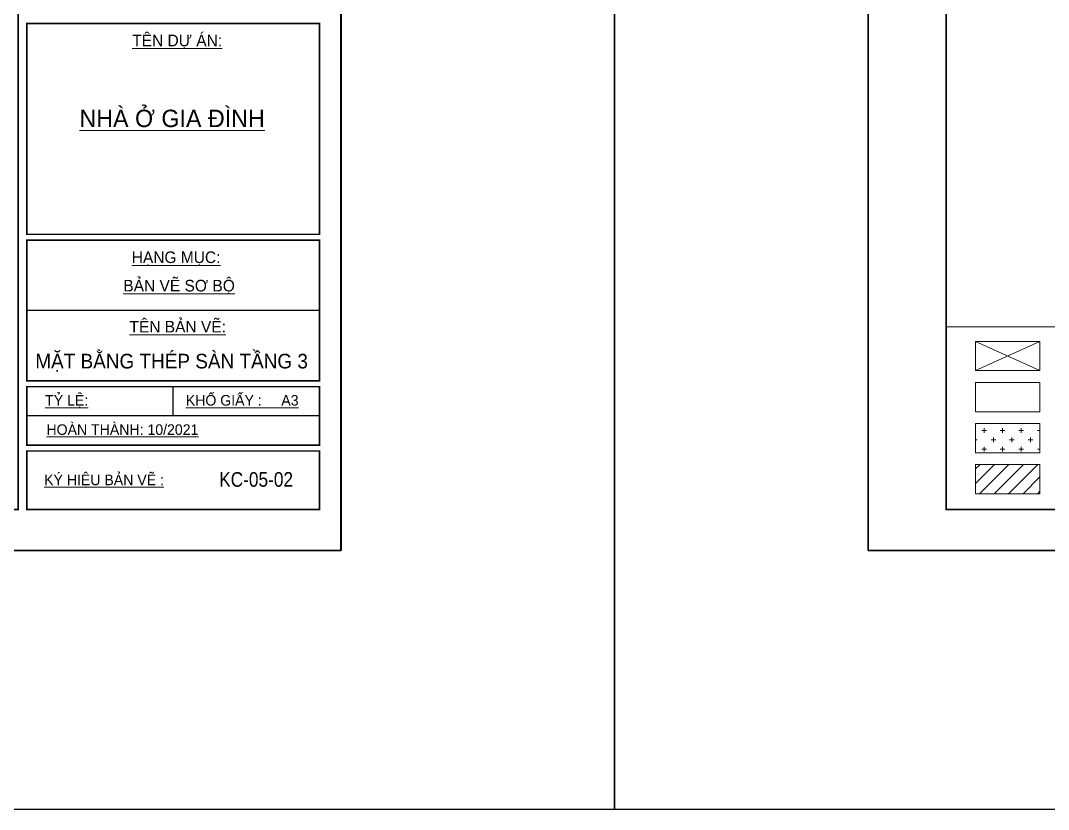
# Model space of a CAD drawing. Extents: x -2098986 to 943, y -1296280 to 73591.
# Drawn here: x -1794460 to -1783926, y -1242099 to -1234018 of the extents above; entities that cross this region are included whole.
import ezdxf
from ezdxf.enums import TextEntityAlignment as Align

# ---------------------------------------------------------------- set-up
doc = ezdxf.new("R2010")
doc.units = 0
doc.header["$LTSCALE"] = 150
doc.layers.get('Defpoints').update_dxf_attribs({"lineweight": 18})
for name, color, linetype, lineweight in [('05.Text', 253, 'Continuous', 18), ('11.Khung bo', 32, 'Continuous', 50), ('12.Khung', 36, 'Continuous', 25), ('G-ANNO-TTLB', 6, 'Continuous', 9), ('KCVN-THAY', 7, 'Continuous', 25), ('LS-DIM', 251, 'Continuous', 13), ('LS-HATCH', 147, 'Continuous', 9), ('LS-THAY', 7, 'Continuous', 20)]:
    doc.layers.add(name, color=color, linetype=linetype, lineweight=lineweight)
doc.layers.add('Tpl_Bound', color=1, linetype='Continuous', plot=False)
doc.styles.add('vnarialH', font='')
doc.styles.add('VnAvantH', font='')
doc.styles.get('vnarialH').set_extended_font_data('.VnArialH')
doc.styles.get('VnAvantH').set_extended_font_data('.VnAvantH')

# ---------------------------------------------------------------- blocks, each defined once
blk = doc.blocks.new('*U4')
at = {"layer": 'KCVN-THAY', "color": 140}
blk.add_lwpolyline([(214871.76, 86966.68), (215381.8, 86966.68), (215381.8, 86579.68), (214871.76, 86579.68)], close=True, dxfattribs=at)
blk = doc.blocks.new('100')
at = {"layer": '11.Khung bo', "const_width": 26.7}
for points in [[(1860913, -945240), (1860913, -916940), (1896063, -916940), (1896063, -945240)], [(1860913, -945240), (1860913, -916940), (1896063, -916940), (1896063, -945240)], [(1860913, -945240), (1860913, -916940), (1896063, -916940), (1896063, -945240)], [(1896213, -940540), (1901213, -940540), (1901213, -936940), (1896213, -936940)], [(1896213, -940540), (1901213, -940540), (1901213, -936940), (1896213, -936940)], [(1896213, -940540), (1901213, -940540), (1901213, -936940), (1896213, -936940)], [(1896213, -943040), (1901213, -943040), (1901213, -940640), (1896213, -940640)], [(1896213, -943040), (1901213, -943040), (1901213, -940640), (1896213, -940640)], [(1896213, -943040), (1901213, -943040), (1901213, -940640), (1896213, -940640)], [(1896213, -944140), (1901213, -944140), (1901213, -943140), (1896213, -943140)], [(1896213, -944140), (1901213, -944140), (1901213, -943140), (1896213, -943140)], [(1896213, -944140), (1901213, -944140), (1901213, -943140), (1896213, -943140)], [(1896213, -945240), (1901213, -945240), (1901213, -944240), (1896213, -944240)], [(1896213, -945240), (1901213, -945240), (1901213, -944240), (1896213, -944240)], [(1896213, -945240), (1901213, -945240), (1901213, -944240), (1896213, -944240)]]:
    blk.add_lwpolyline(points, close=True, dxfattribs=at)
at = {"layer": '12.Khung'}
for p, q in [((1901213, -941840), (1896213, -941840)), ((1901213, -941840), (1896213, -941840)), ((1901213, -941840), (1896213, -941840)), ((1898713, -943640), (1898713, -943140)), ((1898713, -943640), (1898713, -943140)), ((1898713, -943640), (1898713, -943140)), ((1901213, -943640), (1896213, -943640)), ((1901213, -943640), (1896213, -943640)), ((1901213, -943640), (1896213, -943640))]:
    blk.add_line(p, q, dxfattribs=at)
blk.add_lwpolyline([(1901579, -945940), (1901579, -916240), (1859580, -916240), (1859580, -945940)], close=True, dxfattribs=at)
blk.add_lwpolyline([(1901579, -945940), (1901579, -916240), (1859580, -916240), (1859580, -945940)], close=True, dxfattribs=at)
blk.add_lwpolyline([(1901579, -945940), (1901579, -916240), (1859580, -916240), (1859580, -945940)], close=True, dxfattribs=at)
at = {"layer": '05.Text', "style": 'VnAvantH'}
for s, height, p in [('%%Utªn Dù ¸N:', 198, (1898013, -937329)), ('%%Unhµ ë gia ®×nh', 297, (1897112, -938709)), ('%%Uh¹ng môc:', 198, (1898005, -941030)), ('%%Uh¹ng môc:', 198, (1898005, -941030)), ('%%Uh¹ng môc:', 198, (1898005, -941030)), ('%%Ub¶n vÏ s¬ bé', 198, (1897861, -941515)), ('%%Ub¶n vÏ s¬ bé', 198, (1897861, -941515)), ('%%Ub¶n vÏ s¬ bé', 198, (1897861, -941515)), ('%%Utªn b¶n vÏ:', 198, (1897966, -942216)), ('%%Utªn b¶n vÏ:', 198, (1897966, -942216)), ('%%Utªn b¶n vÏ:', 198, (1897966, -942216)), ('%%Utû lÖ:', 180, (1896525, -943464)), ('%%UKHæ GIÊY :     A3', 180, (1898928, -943464)), ('%%Uhoµn thµnh: 10/2021', 180, (1896548, -943964)), ('%%Uký hiÖu b¶n vÏ :', 180, (1896508, -944823))]:
    blk.add_text(s, height=height, dxfattribs=at).set_placement(p)

msp = doc.modelspace()

# ---------------------------------------------------------------- hatches: boundary and pattern name
at = {"layer": 'LS-HATCH'}
h = msp.add_hatch(dxfattribs=at)
h.set_pattern_fill('CROSS', color=256, scale=15)
h.set_pattern_definition([(0, (272123.92, -176655.74), (95.25, 95.25), [47.625, -142.875]), (90, (272147.74, -176679.56), (-95.25, 95.25), [47.625, -142.875])])
h.paths.add_polyline_path([(-1784013.1, -1238444.6), (-1784013.1, -1238144.6), (-1784673.1, -1238144.6), (-1784673.1, -1238444.6)])
h = msp.add_hatch(dxfattribs=at)
h.set_pattern_fill('ANSI31', color=256, scale=33)
h.set_pattern_definition([(45, (272123.92, -176655.74), (-74.087113, 74.087113), [])])
h.paths.add_polyline_path([(-1784013.1, -1238864.7), (-1784013.1, -1238564.7), (-1784673.1, -1238564.7), (-1784673.1, -1238864.7)])

# ---------------------------------------------------------------- linework, layer by layer
at = {"layer": 'LS-DIM'}
for p, q in [((-1784673.1, -1237304.2), (-1784013.1, -1237604.2)), ((-1784673.1, -1237604.2), (-1784013.1, -1237304.2))]:
    msp.add_line(p, q, dxfattribs=at)
at = {"layer": 'LS-THAY'}
for points in [[(-1784973.3, -1237154.5), (-1780622.1, -1237154.5), (-1780622.1, -1239027.6), (-1784973.3, -1239027.6)], [(-1784673.1, -1237304.2), (-1784013.1, -1237304.2), (-1784013.1, -1237604.2), (-1784673.1, -1237604.2)], [(-1784673.1, -1237724.4), (-1784013.1, -1237724.4), (-1784013.1, -1238024.4), (-1784673.1, -1238024.4)], [(-1784673.1, -1238144.6), (-1784013.1, -1238144.6), (-1784013.1, -1238444.6), (-1784673.1, -1238444.6)], [(-1784673.1, -1238564.7), (-1784013.1, -1238564.7), (-1784013.1, -1238864.7), (-1784673.1, -1238864.7)]]:
    msp.add_lwpolyline(points, close=True, dxfattribs=at)
at = {"layer": 'Tpl_Bound', "color": 1}
for points in [[(-1816375.9, -1239447.6), (-1816375.9, -1221627.6), (-1791175.9, -1221627.6), (-1791175.9, -1239447.6)], [(-1785773.3, -1239447.6), (-1785773.3, -1221627.6), (-1760573.3, -1221627.6), (-1760573.3, -1239447.6)]]:
    msp.add_lwpolyline(points, close=True, dxfattribs=at)

# ---------------------------------------------------------------- block references
at = {"layer": '05.Text', "xscale": 0.6000055114637588, "yscale": 0.6000055114637588, "zscale": 0.6000055114637588}
for p in [(-2932133.9, -671878.5), (-2901531.3, -671878.5)]:
    msp.add_blockref('100', p, dxfattribs=at)
at = {"layer": 'Defpoints', "xscale": 60, "yscale": 60, "zscale": 60}
for p in [(-14711282.3, -6436880), (-14680679.7, -6436880)]:
    msp.add_blockref('*U4', p, dxfattribs=at)

# ---------------------------------------------------------------- texts
at = {"layer": 'G-ANNO-TTLB', "color": 3, "style": 'vnarialH'}
for s, width, p, p2 in [('mÆt b»ng thÐp sµn tÇng 3', 0.926543, (-1794309, -1237581.6), (-1791514.9, -1237581.6)), ('kc-05-02', 0.844492, (-1792424.8, -1238793.6), (-1791667.5, -1238793.6))]:
    msp.add_text(s, height=150, dxfattribs=dict(at, width=width)).set_placement(p, p2, align=Align.FIT)

doc.saveas('drawing.dxf')
